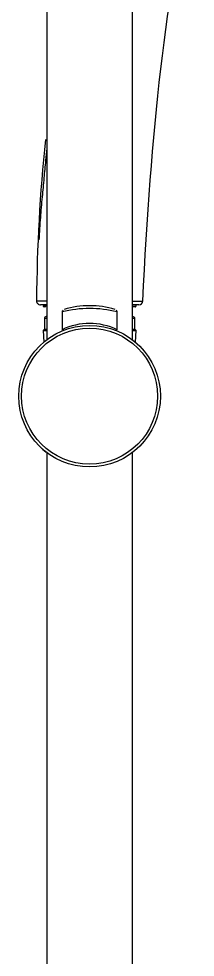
# Model space of a CAD drawing. Header units: millimetres. Extents: x -60 to 7633, y -2614 to 2146.
# Drawn here: x 3208.6 to 3253.4, y 713.7 to 952.4 of the extents above; entities that cross this region are included whole.
import ezdxf

# ---------------------------------------------------------------- set-up
doc = ezdxf.new("R2010")
doc.units = ezdxf.units.MM
doc.layers.get('0').update_dxf_attribs({"color": 250})

msp = doc.modelspace()

# ---------------------------------------------------------------- linework, layer by layer
at = {"linetype": 'Continuous'}
for p, q in [((3215.67, 1860.63), (3215.67, 870.7)), ((3237.47, 870.7), (3237.47, 1860.63)), ((3215.63, 879.6), (3214.1, 879.6)), ((3214.84, 879.6), (3214.8, 879.28)), ((3214.81, 879.33), (3215.63, 879.33)), ((3215.49, 879.1), (3215.01, 879.1)), ((3237.49, 879.3), (3238.37, 879.3)), ((3238.17, 879.1), (3237.49, 879.1)), ((3239.11, 879.6), (3237.56, 879.6)), ((3238.37, 879.28), (3238.37, 879.6)), ((3215.67, 876.1), (3215.07, 876.1)), ((3215.07, 876.1), (3215.07, 873.4)), ((3215.57, 876.6), (3215.67, 876.6)), ((3219.6, 877.8), (3219.56, 873.28)), ((3233.58, 873.33), (3233.54, 877.81)), ((3237.47, 876.6), (3237.57, 876.6)), ((3238.07, 876.1), (3237.47, 876.1)), ((3238.07, 873.4), (3238.07, 876.1)), ((3215.07, 873.4), (3214.77, 873.1)), ((3214.77, 873.1), (3215.67, 873.1)), ((3214.77, 873.1), (3214.93, 870.11)), ((3215.07, 873.4), (3215.67, 873.4)), ((3219.55, 873.18), (3219.54, 873.15)), ((3237.47, 873.4), (3238.07, 873.4)), ((3237.47, 873.1), (3238.37, 873.1)), ((3238.37, 873.1), (3238.07, 873.4)), ((3238.22, 870.11), (3238.37, 873.1)), ((3215.67, 842.05), (3215.67, 432.08)), ((3237.47, 432.08), (3237.47, 842.05))]:
    msp.add_line(p, q, dxfattribs=at)
for radius in [18, 17.3]:
    msp.add_circle((3226.57, 856.38), radius, dxfattribs=at)
for centre, radius, start, end in [((3621.35, 878.58), 408.26, 173.9476, 179.713), ((3214.1, 880.6), 1, 178.5652, 270), ((3215, 879.3), 0.2, 165.2888, 270.1836), ((3226.57, 851.23), 27.45, 75.2911, 104.7089), ((3226.57, 856.38), 23, 73.6708, 106.3302), ((3238.17, 879.3), 0.2, 269.9913, 0.1214), ((3239.11, 880.6), 1, 270, 357.2532), ((3215.57, 876.1), 0.5, 90, 180), ((3232.93, 877.83), 0.607, 358.4446, 48.982), ((3237.57, 876.1), 0.5, 0, 90), ((3226.57, 858.65), 16.22, 64.3997, 115.6002), ((3240.12, 867.45), 0.5, 38.5873, 39.2556), ((3226.57, 856.38), 18, 225.2571, 232.2548)]:
    msp.add_arc(centre, radius, start, end, dxfattribs=at)
for points in [[(3240.11, 880.55), (3242.16, 923.19), (3245.77, 959.02), (3253.42, 989.62)], [(3213.82, 898.18), (3213.78, 897.53), (3213.74, 896.85), (3213.69, 896.14)], [(3233.59, 873.24), (3233.58, 873.27), (3233.58, 873.3), (3233.59, 873.31)]]:
    msp.add_open_spline(points, degree=3, dxfattribs=at)
for points, knots in [([(3215.67, 919.41), (3215.57, 918.37), (3215.34, 915.86), (3214.94, 911.72), (3214.49, 906.91), (3214.02, 901.54), (3213.82, 898.2), (3213.69, 896.14)], [0, 0, 0, 0, 0.1319591, 0.3192777, 0.525778, 0.7523107, 1, 1, 1, 1]), ([(3213.1, 880.63), (3213.1, 880.63), (3213.26, 880.63), (3214.01, 880.63), (3214.36, 880.63), (3215.03, 880.63), (3215.29, 880.63), (3215.56, 880.63)], [0, 0, 0, 0, 0.570793, 0.570793, 0.856189, 0.856189, 1, 1, 1, 1]), ([(3237.54, 880.57), (3238.42, 880.56), (3239.05, 880.56), (3239.95, 880.55), (3240.11, 880.55), (3240.11, 880.55)], [0, 0, 0, 0, 0.436693, 0.436693, 1, 1, 1, 1]), ([(3219.75, 878.21), (3219.75, 878.21), (3219.69, 878.16), (3219.63, 878), (3219.61, 877.87), (3219.61, 877.8)], [0, 0, 0, 0, 0.005847, 0.550913, 1, 1, 1, 1]), ([(3213.9, 843.59), (3213.9, 843.59), (3213.91, 843.59), (3213.92, 843.57), (3213.99, 843.51), (3214, 843.49)], [0, 0, 0, 0, 0.107194, 0.785658, 1, 1, 1, 1]), ([(3239.03, 843.39), (3239.07, 843.43), (3239.17, 843.52), (3239.22, 843.57), (3239.24, 843.58), (3239.24, 843.59), (3239.24, 843.59)], [0, 0, 0, 0, 0.279836, 0.747096, 0.967549, 1, 1, 1, 1])]:
    msp.add_open_spline(points, degree=3, knots=knots, dxfattribs=at)

doc.saveas('drawing.dxf')
